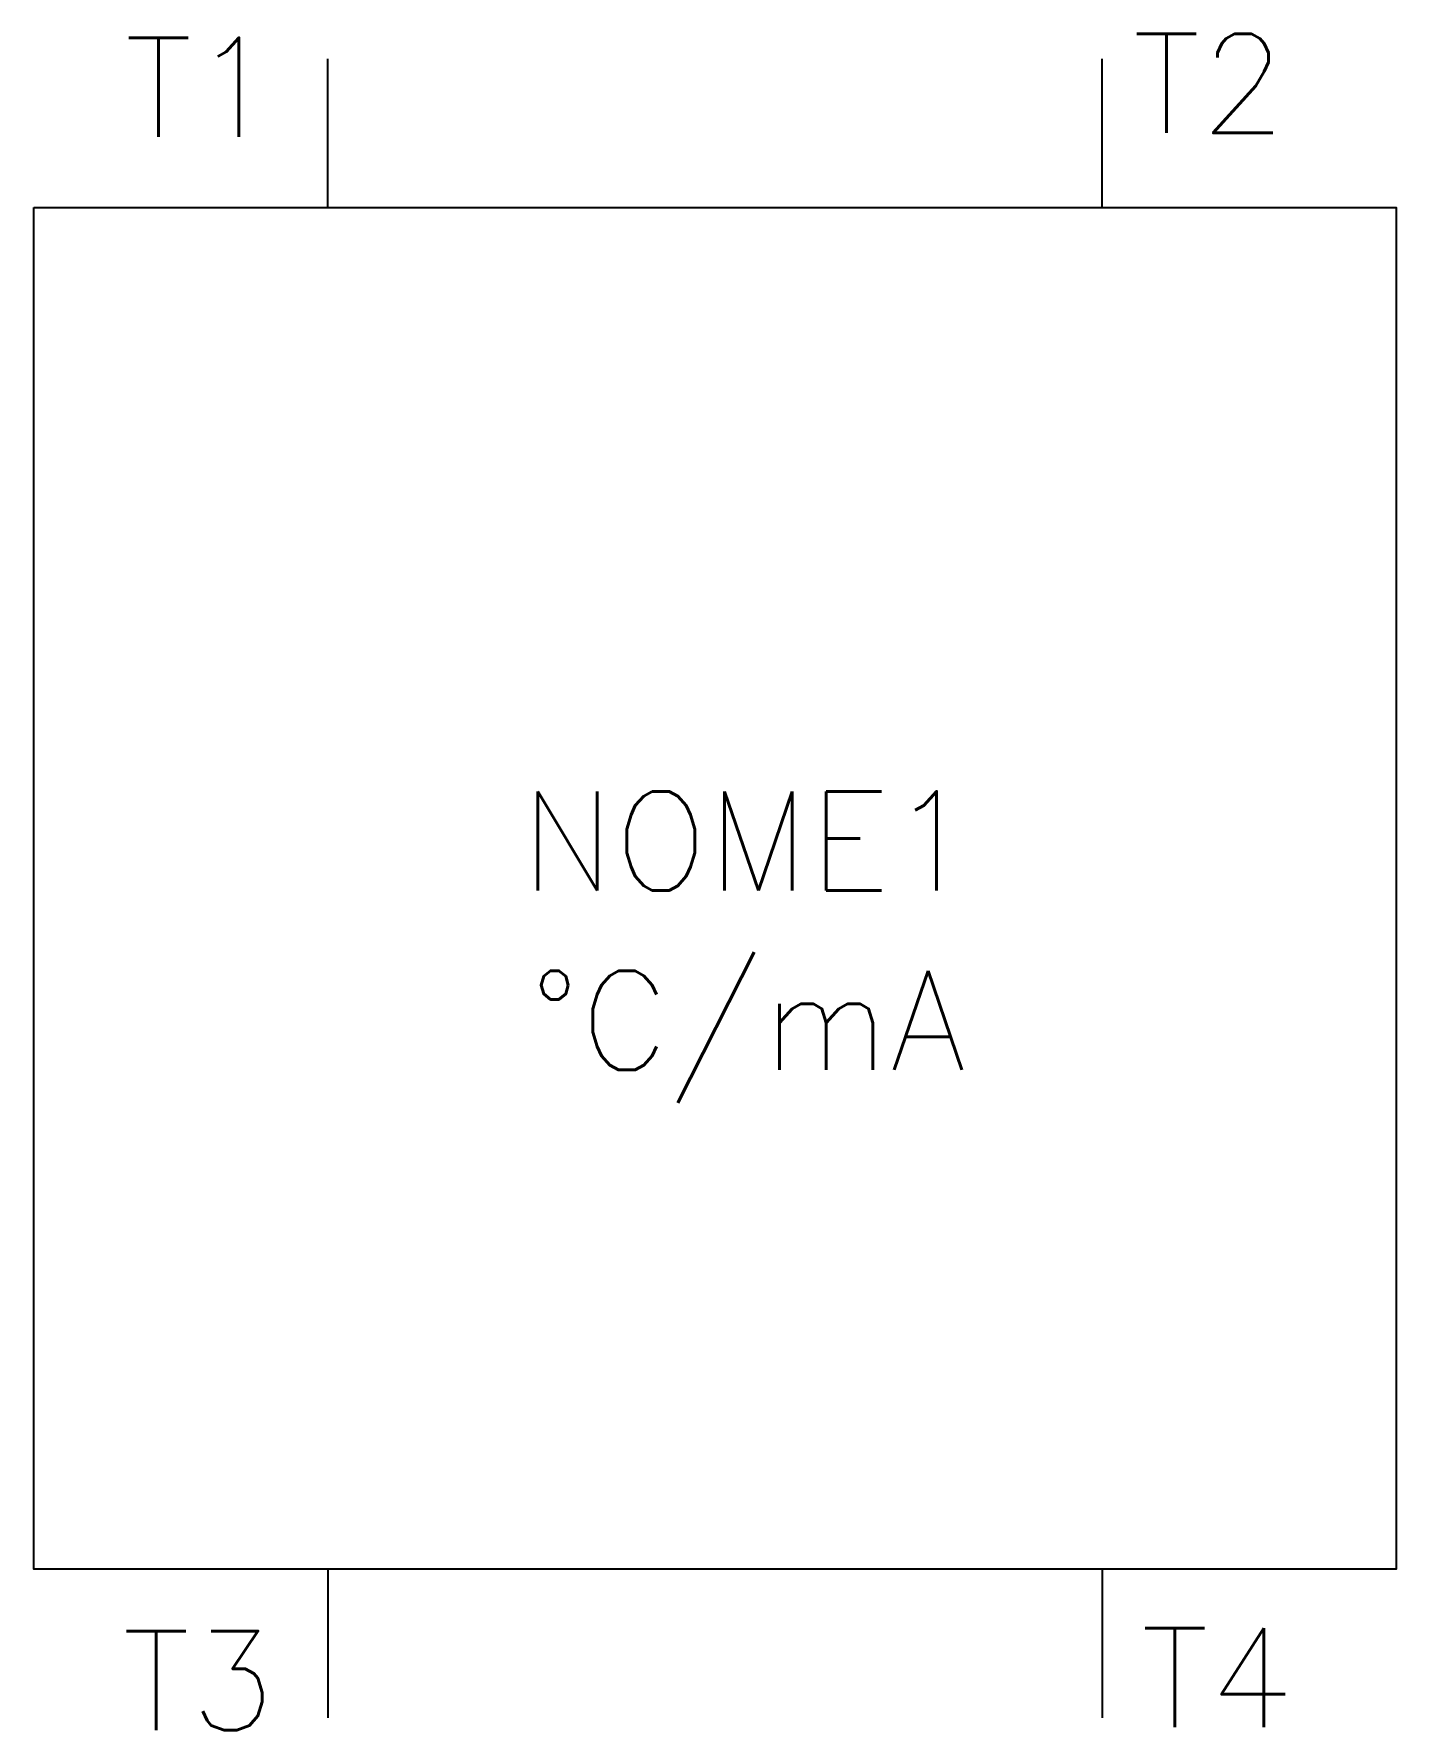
# Model space of a CAD drawing. Extents: x 302.1 to 329.7, y 129.3 to 163.5.
import ezdxf
from ezdxf.enums import TextEntityAlignment as Align

# ---------------------------------------------------------------- set-up
doc = ezdxf.new("R2010")
doc.units = 0
doc.header["$LTSCALE"] = 10
doc.layers.get('0').update_dxf_attribs({"linetype": 'CONTINUOUS'})
doc.styles.add('ROMANS', font='romans.shx', dxfattribs={"height": 2})

msp = doc.modelspace()

# ---------------------------------------------------------------- linework, layer by layer
at = {"linetype": 'Continuous'}
for p, q in [((308.085, 160.02), (308.085, 163.02)), ((323.725, 160.02), (323.725, 163.02)), ((308.085, 132.5), (308.085, 129.5)), ((323.725, 132.5), (323.725, 129.5))]:
    msp.add_line(p, q, dxfattribs=at)
msp.add_lwpolyline([(302.145, 160.02), (329.665, 160.02), (329.665, 132.5), (302.145, 132.5)], close=True)

# ---------------------------------------------------------------- texts
at = {"linetype": 'Continuous', "style": 'ROMANS'}
msp.add_text('°C/mA', height=2, dxfattribs=at).set_placement((316.566, 143.59), align=Align.MIDDLE_CENTER)
at = {"lineweight": -3, "style": 'ROMANS'}
for tag, p in [('T2', (324.343, 160.925)), ('T4', (324.51, 128.707))]:
    msp.add_attdef(tag, text='', height=2, dxfattribs=at).set_placement(p, align=Align.BOTTOM_LEFT)
for tag, p in [('T1', (307.059, 160.847)), ('T3', (307.014, 128.651))]:
    msp.add_attdef(tag, text='', height=2, dxfattribs=at).set_placement(p, align=Align.BOTTOM_RIGHT)
msp.add_attdef('NOME1', text='', height=2, dxfattribs=at).set_placement((316.566, 147.218), align=Align.MIDDLE_CENTER)

doc.saveas('drawing.dxf')
